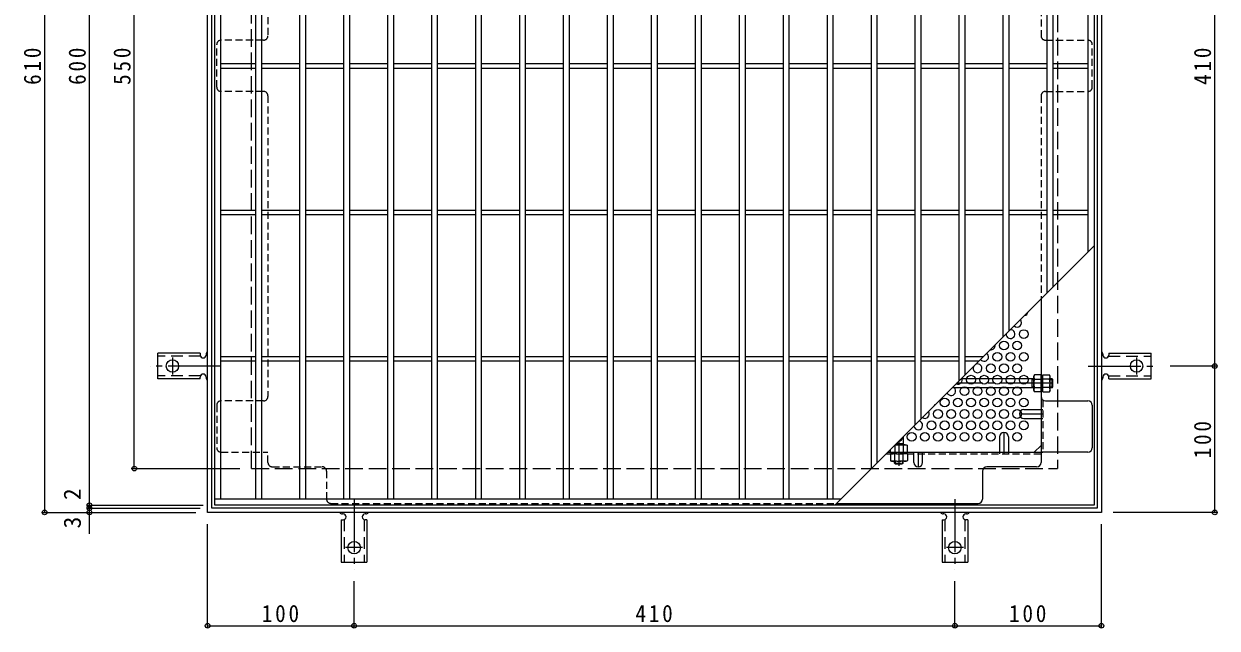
# Model space of a CAD drawing. Units: millimetres at full size, sheet at 1:4; some dimension numbers follow another scale. Extents: x -928 to 1022, y -779 to 757.
# Drawn here: x -928 to -113, y -59 to 353 of the extents above; entities that cross this region are included whole.
import ezdxf
from ezdxf.enums import TextEntityAlignment as Align

# ---------------------------------------------------------------- set-up
doc = ezdxf.new("R2010")
doc.units = ezdxf.units.MM
doc.header["$LTSCALE"] = 4
doc.header["$PDMODE"] = 32
doc.header["$PDSIZE"] = 3.2
for name, pattern in [('CHAIN1', [8, 5, -1, 1, -1]), ('CHAIN2', [12, 9, -1, 1, -1]), ('DASHED1', [1.8, 1.2, -0.6]), ('DASHED2', [3, 2, -1]), ('DASHED3', [4, 3, -1])]:
    doc.linetypes.add(name, pattern=pattern)
for name, color, linetype, lineweight in [('A-1_躯体', 3, 'Continuous', 9), ('A-2_仕上', 3, 'Continuous', 9), ('A-4_その他', 7, 'Continuous', 9), ('A-7_ハッチ', 2, 'Continuous', 9), ('A-A_ﾊｯﾁ-ﾜｸ', 3, 'Continuous', 9), ('A-E_補助線', 2, 'Continuous', 9)]:
    doc.layers.add(name, color=color, linetype=linetype, lineweight=lineweight)
doc.styles.add('ＭＳ ゴシック', font='')
doc.styles.get('ＭＳ ゴシック').set_extended_font_data('MS Gothic')

msp = doc.modelspace()

# ---------------------------------------------------------------- linework, layer by layer
at = {"layer": 'A-1_躯体', "color": 2}
for p, q in [((-802.292, 19.615), (-802.292, 629.615)), ((-192.292, 629.615), (-192.292, 19.615)), ((-799.292, 22.615), (-799.292, 626.615)), ((-195.292, 626.615), (-195.292, 22.615)), ((-192.292, 19.615), (-802.292, 19.615)), ((-195.292, 22.615), (-799.292, 22.615))]:
    msp.add_line(p, q, dxfattribs=at)
at = {"layer": 'A-1_躯体', "color": 2, "linetype": 'DASHED3'}
for p, q in [((-772.292, 49.615), (-772.292, 599.615)), ((-222.292, 599.615), (-222.292, 49.615)), ((-772.292, 49.615), (-222.292, 49.615))]:
    msp.add_line(p, q, dxfattribs=at)
at = {"layer": 'A-2_仕上'}
for p, q in [((-797.292, 24.615), (-797.292, 624.615)), ((-793.291, 28.615), (-793.291, 620.615)), ((-769.292, 28.615), (-769.292, 620.615)), ((-765.292, 28.615), (-765.292, 620.615)), ((-739.292, 28.615), (-739.292, 620.615)), ((-735.292, 28.615), (-735.292, 620.615)), ((-709.292, 28.615), (-709.292, 620.615)), ((-705.292, 28.615), (-705.292, 620.615)), ((-679.292, 28.615), (-679.292, 620.615)), ((-675.292, 28.615), (-675.292, 620.615)), ((-649.292, 28.615), (-649.292, 620.615)), ((-645.292, 28.615), (-645.292, 620.615)), ((-619.291, 28.615), (-619.291, 620.615)), ((-615.292, 28.615), (-615.292, 620.615)), ((-589.291, 28.615), (-589.291, 620.615)), ((-585.291, 28.615), (-585.291, 620.615)), ((-559.292, 28.615), (-559.292, 620.615)), ((-555.292, 28.615), (-555.292, 620.615)), ((-529.292, 28.615), (-529.292, 620.615)), ((-525.292, 28.615), (-525.292, 620.615)), ((-499.291, 28.615), (-499.291, 620.615)), ((-495.292, 28.615), (-495.292, 620.615)), ((-469.292, 28.615), (-469.292, 620.615)), ((-465.292, 28.615), (-465.292, 620.615)), ((-439.292, 28.615), (-439.292, 620.615)), ((-435.292, 28.615), (-435.292, 620.615)), ((-409.292, 28.615), (-409.292, 620.615)), ((-405.292, 28.615), (-405.292, 620.615)), ((-379.291, 28.615), (-379.291, 620.615)), ((-375.291, 28.615), (-375.291, 620.615)), ((-349.292, 49.616), (-349.292, 620.615)), ((-345.292, 53.616), (-345.292, 620.615)), ((-319.292, 79.616), (-319.292, 620.615)), ((-315.292, 83.616), (-315.292, 620.615)), ((-289.291, 109.616), (-289.291, 620.615)), ((-285.292, 113.616), (-285.292, 620.615)), ((-259.291, 139.616), (-259.291, 620.615)), ((-255.291, 143.616), (-255.291, 620.615)), ((-229.291, 169.616), (-229.291, 620.615)), ((-225.291, 173.616), (-225.291, 620.615)), ((-201.291, 197.616), (-201.291, 620.615)), ((-793.291, 326.116), (-769.292, 326.116)), ((-765.292, 326.116), (-739.292, 326.116)), ((-735.292, 326.116), (-709.292, 326.116)), ((-705.292, 326.116), (-679.292, 326.116)), ((-675.291, 326.116), (-649.292, 326.116)), ((-645.292, 326.116), (-619.291, 326.116)), ((-615.292, 326.116), (-589.291, 326.116)), ((-585.291, 326.116), (-559.292, 326.116)), ((-555.292, 326.116), (-529.292, 326.116)), ((-525.292, 326.116), (-499.291, 326.116)), ((-495.292, 326.116), (-469.292, 326.116)), ((-465.291, 326.116), (-439.292, 326.116)), ((-435.292, 326.116), (-409.292, 326.116)), ((-405.292, 326.116), (-379.291, 326.116)), ((-375.291, 326.116), (-349.292, 326.116)), ((-345.292, 326.116), (-319.292, 326.116)), ((-315.292, 326.116), (-289.291, 326.116)), ((-285.292, 326.116), (-259.291, 326.116)), ((-255.291, 326.116), (-229.291, 326.116)), ((-225.291, 326.116), (-201.291, 326.116)), ((-793.291, 323.115), (-769.292, 323.115)), ((-765.292, 323.115), (-739.292, 323.115)), ((-735.292, 323.115), (-709.292, 323.115)), ((-705.292, 323.115), (-679.292, 323.115)), ((-675.291, 323.115), (-649.292, 323.115)), ((-645.292, 323.115), (-619.291, 323.115)), ((-615.292, 323.115), (-589.291, 323.115)), ((-585.291, 323.115), (-559.292, 323.115)), ((-555.292, 323.115), (-529.292, 323.115)), ((-525.292, 323.115), (-499.291, 323.115)), ((-495.292, 323.115), (-469.292, 323.115)), ((-465.291, 323.115), (-439.292, 323.115)), ((-435.292, 323.115), (-409.292, 323.115)), ((-405.292, 323.115), (-379.291, 323.115)), ((-375.291, 323.115), (-349.292, 323.115)), ((-345.292, 323.115), (-319.292, 323.115)), ((-315.292, 323.115), (-289.291, 323.115)), ((-285.292, 323.115), (-259.291, 323.115)), ((-255.291, 323.115), (-229.291, 323.115)), ((-225.291, 323.115), (-201.291, 323.115)), ((-793.291, 226.115), (-769.292, 226.115)), ((-793.291, 223.116), (-769.292, 223.116)), ((-765.292, 226.115), (-739.292, 226.115)), ((-765.292, 223.116), (-739.292, 223.116)), ((-735.292, 226.115), (-709.292, 226.115)), ((-735.292, 223.116), (-709.292, 223.116)), ((-705.292, 226.115), (-679.292, 226.115)), ((-705.292, 223.116), (-679.292, 223.116)), ((-675.291, 226.115), (-649.292, 226.115)), ((-675.291, 223.116), (-649.292, 223.116)), ((-645.292, 226.115), (-619.291, 226.115)), ((-645.292, 223.116), (-619.291, 223.116)), ((-615.292, 226.115), (-589.291, 226.115)), ((-615.292, 223.116), (-589.291, 223.116)), ((-585.291, 226.115), (-559.292, 226.115)), ((-585.291, 223.116), (-559.292, 223.116)), ((-555.292, 226.115), (-529.292, 226.115)), ((-555.292, 223.116), (-529.292, 223.116)), ((-525.292, 226.115), (-499.291, 226.115)), ((-525.292, 223.116), (-499.291, 223.116)), ((-495.292, 226.115), (-469.292, 226.115)), ((-495.292, 223.116), (-469.292, 223.116)), ((-465.291, 226.115), (-439.292, 226.115)), ((-465.291, 223.116), (-439.292, 223.116)), ((-435.292, 226.115), (-409.292, 226.115)), ((-435.292, 223.116), (-409.292, 223.116)), ((-405.292, 226.115), (-379.291, 226.115)), ((-405.292, 223.116), (-379.291, 223.116)), ((-375.291, 226.115), (-349.292, 226.115)), ((-375.291, 223.116), (-349.292, 223.116)), ((-345.292, 226.115), (-319.292, 226.115)), ((-345.292, 223.116), (-319.292, 223.116)), ((-315.292, 226.115), (-289.291, 226.115)), ((-315.292, 223.116), (-289.291, 223.116)), ((-285.292, 226.115), (-259.291, 226.115)), ((-285.292, 223.116), (-259.291, 223.116)), ((-255.291, 226.115), (-229.291, 226.115)), ((-255.291, 223.116), (-229.291, 223.116)), ((-225.291, 226.115), (-201.291, 226.115)), ((-225.291, 223.116), (-201.291, 223.116)), ((-197.292, 201.616), (-374.292, 24.616)), ((-793.291, 126.115), (-769.292, 126.115)), ((-793.291, 123.116), (-769.292, 123.116)), ((-765.292, 126.115), (-739.292, 126.115)), ((-765.292, 123.116), (-739.292, 123.116)), ((-735.292, 126.115), (-709.292, 126.115)), ((-735.292, 123.116), (-709.292, 123.116)), ((-705.292, 126.115), (-679.292, 126.115)), ((-705.292, 123.116), (-679.292, 123.116)), ((-675.291, 126.115), (-649.292, 126.115)), ((-675.291, 123.116), (-649.292, 123.116)), ((-645.292, 126.115), (-619.291, 126.115)), ((-645.292, 123.116), (-619.291, 123.116)), ((-615.292, 126.115), (-589.291, 126.115)), ((-615.292, 123.116), (-589.291, 123.116)), ((-585.291, 126.115), (-559.292, 126.115)), ((-585.291, 123.116), (-559.292, 123.116)), ((-555.292, 126.115), (-529.292, 126.115)), ((-555.292, 123.116), (-529.292, 123.116)), ((-525.292, 126.115), (-499.291, 126.115)), ((-525.292, 123.116), (-499.291, 123.116)), ((-495.292, 126.115), (-469.292, 126.115)), ((-495.292, 123.116), (-469.292, 123.116)), ((-465.291, 126.115), (-439.292, 126.115)), ((-465.291, 123.116), (-439.292, 123.116)), ((-435.292, 126.115), (-409.292, 126.115)), ((-435.292, 123.116), (-409.292, 123.116)), ((-405.292, 126.115), (-379.291, 126.115)), ((-405.292, 123.116), (-379.291, 123.116)), ((-375.291, 126.115), (-349.292, 126.115)), ((-375.291, 123.116), (-349.292, 123.116)), ((-345.292, 126.115), (-319.292, 126.115)), ((-345.292, 123.116), (-319.292, 123.116)), ((-315.292, 126.115), (-289.291, 126.115)), ((-315.292, 123.116), (-289.291, 123.116)), ((-285.292, 126.115), (-272.792, 126.115)), ((-285.292, 123.116), (-275.792, 123.116)), ((-370.292, 28.615), (-797.292, 28.615))]:
    msp.add_line(p, q, dxfattribs=at)
msp.add_lwpolyline([(-197.291, 624.615), (-197.291, 24.615), (-797.292, 24.615)], dxfattribs=at)
at = {"layer": 'A-4_その他'}
for p, q in [((-913.502, 629.615), (-913.502, 19.615)), ((-882.897, 24.615), (-882.897, 624.615)), ((-852.292, 49.615), (-852.292, 599.615)), ((-114.914, 119.615), (-114.914, 529.615)), ((-113.714, 119.615), (-145.292, 119.615)), ((-114.914, 19.615), (-114.914, 119.615)), ((-853.492, 49.615), (-780.292, 49.615)), ((-884.097, 24.615), (-805.292, 24.615)), ((-882.897, 22.615), (-882.897, 24.615)), ((-914.702, 19.615), (-810.292, 19.615)), ((-884.097, 22.615), (-807.292, 22.615)), ((-882.897, 5.1), (-882.897, 22.615)), ((-113.714, 19.615), (-184.292, 19.615)), ((-802.292, -58.962), (-802.292, 11.615)), ((-192.292, -58.962), (-192.292, 11.615)), ((-702.291, -58.962), (-702.291, -27.385)), ((-292.292, -58.962), (-292.292, -27.385)), ((-802.292, -57.762), (-702.291, -57.762)), ((-702.291, -57.762), (-292.292, -57.762)), ((-292.292, -57.762), (-192.292, -57.762))]:
    msp.add_line(p, q, dxfattribs=at)
for p in [(-114.914, 119.615), (-852.292, 49.615), (-882.897, 24.615), (-913.502, 19.615), (-882.897, 22.615), (-882.897, 19.615), (-114.914, 19.615), (-802.292, -57.762), (-702.291, -57.762), (-292.292, -57.762), (-192.292, -57.762)]:
    msp.add_point(p, dxfattribs=at)
at = {"layer": 'A-7_ハッチ'}
for p, q in [((-233.492, 65.424), (-238.104, 60.812)), ((-338.095, 60.812), (-232.292, 60.812))]:
    msp.add_line(p, q, dxfattribs=at)
at = {"layer": 'A-7_ハッチ', "linetype": 'DASHED1'}
msp.add_line((-339.295, 59.612), (-233.492, 59.612), dxfattribs=at)
at = {"layer": 'A-A_ﾊｯﾁ-ﾜｸ'}
for p, q in [((-807.292, 128.366), (-836.292, 128.366)), ((-836.292, 110.866), (-836.292, 128.366)), ((-807.292, 128.366), (-807.292, 127.116)), ((-803.292, 127.616), (-803.292, 127.116)), ((-191.292, 127.616), (-191.292, 127.116)), ((-187.292, 128.366), (-187.292, 127.116)), ((-187.292, 128.366), (-158.292, 128.366)), ((-158.292, 110.866), (-158.292, 128.366)), ((-807.292, 110.866), (-836.292, 110.866)), ((-807.292, 110.866), (-807.292, 112.116)), ((-803.292, 112.12), (-803.292, 111.607)), ((-191.292, 112.12), (-191.292, 111.607)), ((-187.292, 110.866), (-187.292, 112.116)), ((-187.292, 110.866), (-158.292, 110.866)), ((-709.787, 18.615), (-710.3, 18.615)), ((-694.291, 18.615), (-694.791, 18.615)), ((-299.787, 18.615), (-300.3, 18.615)), ((-284.292, 18.615), (-284.792, 18.615)), ((-711.041, 14.615), (-709.791, 14.615)), ((-711.041, 14.615), (-711.041, -14.385)), ((-693.541, 14.615), (-694.791, 14.615)), ((-693.541, 14.615), (-693.541, -14.385)), ((-301.042, 14.615), (-299.792, 14.615)), ((-301.042, 14.615), (-301.042, -14.385)), ((-283.541, 14.615), (-284.791, 14.615)), ((-283.541, 14.615), (-283.541, -14.385)), ((-711.041, -14.385), (-693.541, -14.385)), ((-301.042, -14.385), (-283.541, -14.385))]:
    msp.add_line(p, q, dxfattribs=at)
at = {"layer": 'A-A_ﾊｯﾁ-ﾜｸ', "linetype": 'DASHED2'}
for p, q in [((-807.146, 126.366), (-836.292, 126.366)), ((-187.438, 126.366), (-158.292, 126.366)), ((-807.146, 112.866), (-836.292, 112.866)), ((-187.438, 112.866), (-158.292, 112.866)), ((-709.041, 14.761), (-709.041, -14.385)), ((-695.541, 14.761), (-695.541, -14.385)), ((-299.042, 14.761), (-299.042, -14.385)), ((-285.541, 14.761), (-285.541, -14.385))]:
    msp.add_line(p, q, dxfattribs=at)
at = {"layer": 'A-A_ﾊｯﾁ-ﾜｸ', "color": 7, "linetype": 'CHAIN2'}
for p, q in [((-826.292, 125.392), (-826.292, 113.84)), ((-168.292, 125.392), (-168.292, 113.84)), ((-793.291, 119.616), (-841.292, 119.616)), ((-201.292, 119.616), (-153.292, 119.616)), ((-702.291, 28.616), (-702.291, -19.385)), ((-292.292, 28.616), (-292.292, -19.385)), ((-696.515, -4.385), (-708.067, -4.385)), ((-286.516, -4.385), (-298.068, -4.385))]:
    msp.add_line(p, q, dxfattribs=at)
at = {"layer": 'A-A_ﾊｯﾁ-ﾜｸ'}
for centre in [(-826.292, 119.616), (-168.292, 119.616), (-702.291, -4.385), (-292.292, -4.385)]:
    msp.add_circle(centre, 4.25, dxfattribs=at)
for centre, start, end in [((-805.292, 127.116), 180, 0), ((-801.292, 127.616), 119.99951, 179.72403), ((-193.292, 127.616), 0.27597, 60.00049), ((-189.292, 127.116), 180, 0), ((-805.292, 112.116), 0.13329, 180), ((-189.292, 112.116), 0, 179.86671), ((-801.292, 111.616), 180.24162, 240.00072), ((-193.292, 111.616), 299.99928, 359.75838), ((-710.291, 20.615), 209.99928, 269.75838), ((-709.791, 16.615), 270, 89.86671), ((-694.791, 16.615), 90, 270), ((-694.291, 20.615), 270.27597, 330.00049), ((-300.292, 20.615), 209.99928, 269.75838), ((-299.792, 16.615), 270, 89.86671), ((-284.791, 16.615), 90, 270), ((-284.292, 20.615), 270.27597, 330.00049)]:
    msp.add_arc(centre, 2, start, end, dxfattribs=at)
at = {"layer": 'A-E_補助線', "linetype": 'DASHED1'}
for p, q in [((-761.092, 595.419), (-761.092, 345.116)), ((-233.492, 550.582), (-233.492, 345.116)), ((-764.092, 342.116), (-793.095, 342.116)), ((-230.492, 342.116), (-201.488, 342.116)), ((-796.095, 310.115), (-796.095, 339.116)), ((-198.488, 310.115), (-198.488, 339.116)), ((-764.092, 307.115), (-793.095, 307.115)), ((-761.092, 304.115), (-761.092, 98.813)), ((-233.492, 304.115), (-233.492, 165.416)), ((-230.492, 307.115), (-201.488, 307.115)), ((-232.292, 110.815), (-233.492, 110.815)), ((-232.292, 104.615), (-233.492, 104.615)), ((-796.095, 92.813), (-796.095, 63.812)), ((-764.092, 95.813), (-793.095, 95.813)), ((-233.492, 89.891), (-232.292, 89.891)), ((-232.292, 96.413), (-232.292, 96.402)), ((-232.292, 96.402), (-232.292, 60.812)), ((-233.492, 83.891), (-232.292, 83.891)), ((-793.095, 60.812), (-761.092, 60.812)), ((-761.092, 53.812), (-761.092, 60.812)), ((-324.742, 59.612), (-336.242, 59.612)), ((-336.242, 59.612), (-336.242, 55.045)), ((-333.355, 55.045), (-333.355, 59.612)), ((-327.628, 55.045), (-327.628, 59.612)), ((-327.492, 60.812), (-327.492, 59.612)), ((-327.492, 60.812), (-327.492, 59.612)), ((-324.742, 59.612), (-324.742, 55.045)), ((-261.792, 60.812), (-261.792, 59.612)), ((-255.792, 60.812), (-255.792, 59.612)), ((-758.092, 50.812), (-724.091, 50.812)), ((-335.492, 54.612), (-336.242, 55.045)), ((-325.492, 54.612), (-335.492, 54.612)), ((-325.492, 54.612), (-324.742, 55.045)), ((-721.091, 47.812), (-721.091, 28.812)), ((-718.091, 25.812), (-373.095, 25.812))]:
    msp.add_line(p, q, dxfattribs=at)
at = {"layer": 'A-E_補助線'}
for p, q in [((-233.492, 165.416), (-233.492, 53.812)), ((-238.492, 112.812), (-238.059, 113.562)), ((-238.492, 102.812), (-238.492, 112.812)), ((-233.492, 113.562), (-238.059, 113.562)), ((-238.059, 110.675), (-233.492, 110.675)), ((-233.492, 102.062), (-233.492, 113.562)), ((-232.292, 102.062), (-232.292, 113.562)), ((-232.292, 113.562), (-227.725, 113.562)), ((-227.725, 110.675), (-232.292, 110.675)), ((-227.292, 112.812), (-227.725, 113.562)), ((-227.292, 102.812), (-227.292, 112.812)), ((-238.492, 102.812), (-238.059, 102.062)), ((-238.059, 104.949), (-233.492, 104.949)), ((-233.492, 102.062), (-238.059, 102.062)), ((-227.725, 104.949), (-232.292, 104.949)), ((-232.292, 102.062), (-227.725, 102.062)), ((-227.292, 102.812), (-227.725, 102.062)), ((-245.292, 89.891), (-233.492, 89.891)), ((-230.492, 95.813), (-201.488, 95.813)), ((-198.488, 92.813), (-198.488, 63.812)), ((-245.292, 83.891), (-233.492, 83.891)), ((-333.355, 65.379), (-333.355, 60.812)), ((-333.095, 65.812), (-325.492, 65.812)), ((-327.628, 65.379), (-327.628, 60.812)), ((-325.492, 65.812), (-324.742, 65.379)), ((-261.792, 71.303), (-261.792, 60.812)), ((-255.792, 71.303), (-255.792, 60.812)), ((-233.492, 65.424), (-238.104, 60.812)), ((-336.242, 60.812), (-336.242, 62.666)), ((-320.292, 53.812), (-320.292, 60.812)), ((-314.292, 53.812), (-314.292, 60.812)), ((-232.292, 60.812), (-233.492, 60.812)), ((-201.488, 60.812), (-232.292, 60.812)), ((-236.492, 50.812), (-270.493, 50.812)), ((-273.493, 47.812), (-273.493, 28.812)), ((-373.095, 25.812), (-276.493, 25.812))]:
    msp.add_line(p, q, dxfattribs=at)
at = {"layer": 'A-E_補助線', "color": 3, "linetype": 'CHAIN2'}
for p, q in [((-225.492, 107.812), (-291.095, 107.812)), ((-330.492, 68.416), (-330.492, 51.579))]:
    msp.add_line(p, q, dxfattribs=at)
at = {"layer": 'A-E_補助線', "color": 3}
for p, q in [((-238.492, 110.812), (-288.095, 110.812)), ((-239.492, 104.812), (-239.492, 110.812)), ((-239.492, 110.312), (-238.492, 110.312)), ((-225.992, 110.812), (-227.292, 110.812)), ((-227.292, 110.312), (-225.492, 110.312)), ((-225.992, 104.812), (-225.992, 110.812)), ((-225.992, 110.812), (-225.492, 110.312)), ((-225.492, 105.312), (-225.492, 110.312)), ((-238.492, 104.812), (-294.095, 104.812)), ((-239.492, 105.312), (-238.492, 105.312)), ((-227.292, 105.312), (-225.492, 105.312)), ((-225.992, 104.812), (-227.292, 104.812)), ((-225.992, 104.812), (-225.492, 105.312)), ((-332.992, 65.916), (-332.992, 65.812)), ((-332.095, 66.812), (-327.492, 66.812)), ((-327.992, 66.812), (-327.992, 65.812)), ((-327.492, 71.416), (-327.492, 65.812))]:
    msp.add_line(p, q, dxfattribs=at)
at = {"layer": 'A-E_補助線', "linetype": 'CHAIN1'}
for p, q in [((-248.292, 86.891), (-232.292, 86.891)), ((-258.792, 74.303), (-258.792, 59.612)), ((-317.292, 60.812), (-317.292, 50.812))]:
    msp.add_line(p, q, dxfattribs=at)
at = {"layer": 'A-E_補助線', "color": 3, "linetype": 'DASHED1'}
for p, q in [((-333.492, 53.312), (-333.492, 54.612)), ((-333.492, 53.312), (-327.492, 53.312)), ((-333.492, 53.312), (-332.992, 52.812)), ((-332.992, 54.612), (-332.992, 52.812)), ((-332.992, 52.812), (-327.992, 52.812)), ((-327.992, 54.612), (-327.992, 52.812)), ((-327.492, 53.312), (-327.992, 52.812)), ((-327.492, 53.312), (-327.492, 54.612))]:
    msp.add_line(p, q, dxfattribs=at)
at = {"layer": 'A-E_補助線'}
msp.add_lwpolyline([(-336.242, 60.812), (-324.742, 60.812), (-324.742, 65.379)], dxfattribs=at)
for centre in [(-245.292, 141.451), (-258.792, 133.657), (-249.792, 133.657), (-263.292, 125.863), (-254.292, 125.863), (-245.292, 125.863), (-267.792, 118.068), (-258.792, 118.068), (-249.792, 118.068), (-281.292, 110.274), (-272.292, 110.274), (-263.292, 110.274), (-254.292, 110.274), (-245.292, 110.274), (-285.792, 102.48), (-276.792, 102.48), (-267.792, 102.48), (-258.792, 102.48), (-249.792, 102.48), (-303.792, 86.891), (-299.292, 94.686), (-294.792, 86.891), (-290.292, 94.686), (-285.792, 86.891), (-281.292, 94.686), (-276.792, 86.891), (-272.292, 94.686), (-267.792, 86.891), (-263.292, 94.686), (-258.792, 86.891), (-254.292, 94.686), (-249.792, 86.891), (-245.292, 94.686), (-308.292, 79.097), (-299.292, 79.097), (-290.292, 79.097), (-281.292, 79.097), (-272.292, 79.097), (-263.292, 79.097), (-254.292, 79.097), (-245.292, 79.097), (-321.792, 71.303), (-312.792, 71.303), (-303.792, 71.303), (-294.792, 71.303), (-285.792, 71.303), (-276.792, 71.303), (-267.792, 71.303), (-249.792, 71.303)]:
    msp.add_circle(centre, 3, dxfattribs=at)
at = {"layer": 'A-E_補助線', "linetype": 'DASHED1'}
for centre, radius, start, end in [((-793.095, 339.116), 3, 90, 180), ((-764.092, 345.116), 3, 270, 0), ((-230.492, 345.116), 3, 180, 270), ((-201.488, 339.116), 3, 0, 90), ((-793.095, 310.115), 3, 180, 270), ((-201.488, 310.115), 3, 270, 0), ((-764.092, 304.115), 3, 0, 90), ((-230.492, 304.115), 3, 90, 180), ((-764.092, 98.813), 3, 270, 0), ((-793.095, 92.813), 3, 90, 180), ((-793.095, 63.812), 3, 180, 270), ((-758.092, 53.812), 3, 180, 270), ((-724.091, 47.812), 3, 0, 90), ((-334.597, 57.894), 3.29, 239.99998, 266.07924), ((-334.832, 57.347), 2.735, 270.2103, 302.68507), ((-330.492, 64.294), 9.683, 252.79973, 287.20026), ((-326.151, 57.347), 2.735, 237.31491, 269.78969), ((-326.386, 57.894), 3.29, 273.92075, 300), ((-718.091, 28.812), 3, 180, 270)]:
    msp.add_arc(centre, radius, start, end, dxfattribs=at)
at = {"layer": 'A-E_補助線'}
for centre, radius, start, end in [((-245.292, 157.039), 3, 278.80182, 351.19818), ((-249.792, 149.245), 3, 226.74905, 43.25095), ((-254.292, 141.451), 3, 176.76051, 93.23949), ((-267.792, 133.657), 3, 261.79316, 8.20684), ((-272.292, 125.863), 3, 214.77413, 55.22587), ((-276.792, 118.068), 3, 152.44862, 117.55138), ((-290.292, 110.274), 3, 248.00908, 21.99092), ((-235.21, 111.917), 3.29, 149.99998, 176.07924), ((-235.757, 112.152), 2.735, 180.2103, 212.68507), ((-228.809, 107.812), 9.683, 162.79973, 197.20026), ((-230.574, 111.917), 3.29, 3.92076, 30.00002), ((-230.026, 112.152), 2.735, 327.31493, 359.7897), ((-236.974, 107.812), 9.683, 342.79974, 17.20027), ((-294.792, 102.48), 3, 202.32024, 67.67976), ((-235.757, 103.472), 2.735, 147.31491, 179.78969), ((-235.21, 103.707), 3.29, 183.92075, 210), ((-230.492, 98.813), 3, 180, 270), ((-230.574, 103.707), 3.29, 330, 356.07925), ((-230.026, 103.472), 2.735, 0.21031, 32.68509), ((-308.292, 94.686), 3, 298.59372, 331.40628), ((-245.292, 86.891), 3, 90, 270), ((-201.488, 92.813), 3, 0, 90), ((-317.292, 79.097), 3, 188.58488, 81.41512), ((-312.792, 86.891), 3, 235.5344, 34.4656), ((-258.792, 71.303), 3, 360, 180), ((-334.832, 63.077), 2.735, 57.31491, 59.9618), ((-330.492, 56.129), 9.683, 72.79973, 107.20026), ((-330.792, 71.303), 3, 273.69721, 356.30279), ((-326.151, 63.077), 2.735, 90.2103, 122.68507), ((-326.386, 62.53), 3.29, 59.99998, 86.07924), ((-201.488, 63.812), 3, 270, 0), ((-317.292, 53.812), 3, 180, 0), ((-270.493, 47.812), 3, 90, 180), ((-236.492, 53.812), 3, 270, 0), ((-276.493, 28.812), 3, 270, 0)]:
    msp.add_arc(centre, radius, start, end, dxfattribs=at)

# ---------------------------------------------------------------- texts
at = {"layer": 'A-4_その他', "color": 2, "style": 'ＭＳ ゴシック'}
for s, p in [('2', (-885.297, 28.093)), ('3', (-885.297, 8.752))]:
    msp.add_text(s, height=11.73, rotation=90, dxfattribs=at).set_placement(p, align=Align.BOTTOM_LEFT)
at = {"layer": 'A-4_その他', "color": 2, "char_height": 11.73, "attachment_point": 7, "rotation": 90, "style": 'ＭＳ ゴシック'}
for s, insert in [('\\T1.27;\\W0.9;610', (-915.902, 311.615)), ('\\T1.27;\\W0.9;600', (-885.297, 311.615)), ('\\T1.27;\\W0.9;550', (-854.692, 311.615)), ('\\T1.27;\\W0.9;410', (-117.314, 311.615)), ('\\T1.27;\\W0.9;100', (-117.314, 56.615))]:
    msp.add_mtext(s, dxfattribs=dict(at, insert=insert))
at = {"layer": 'A-4_その他', "color": 2, "char_height": 11.73, "attachment_point": 7, "style": 'ＭＳ ゴシック'}
for s, insert in [('\\T1.27;\\W0.9;100', (-765.291, -55.362)), ('\\T1.27;\\W0.9;410', (-510.291, -55.362)), ('\\T1.27;\\W0.9;100', (-255.292, -55.362))]:
    msp.add_mtext(s, dxfattribs=dict(at, insert=insert))

doc.saveas('drawing.dxf')
